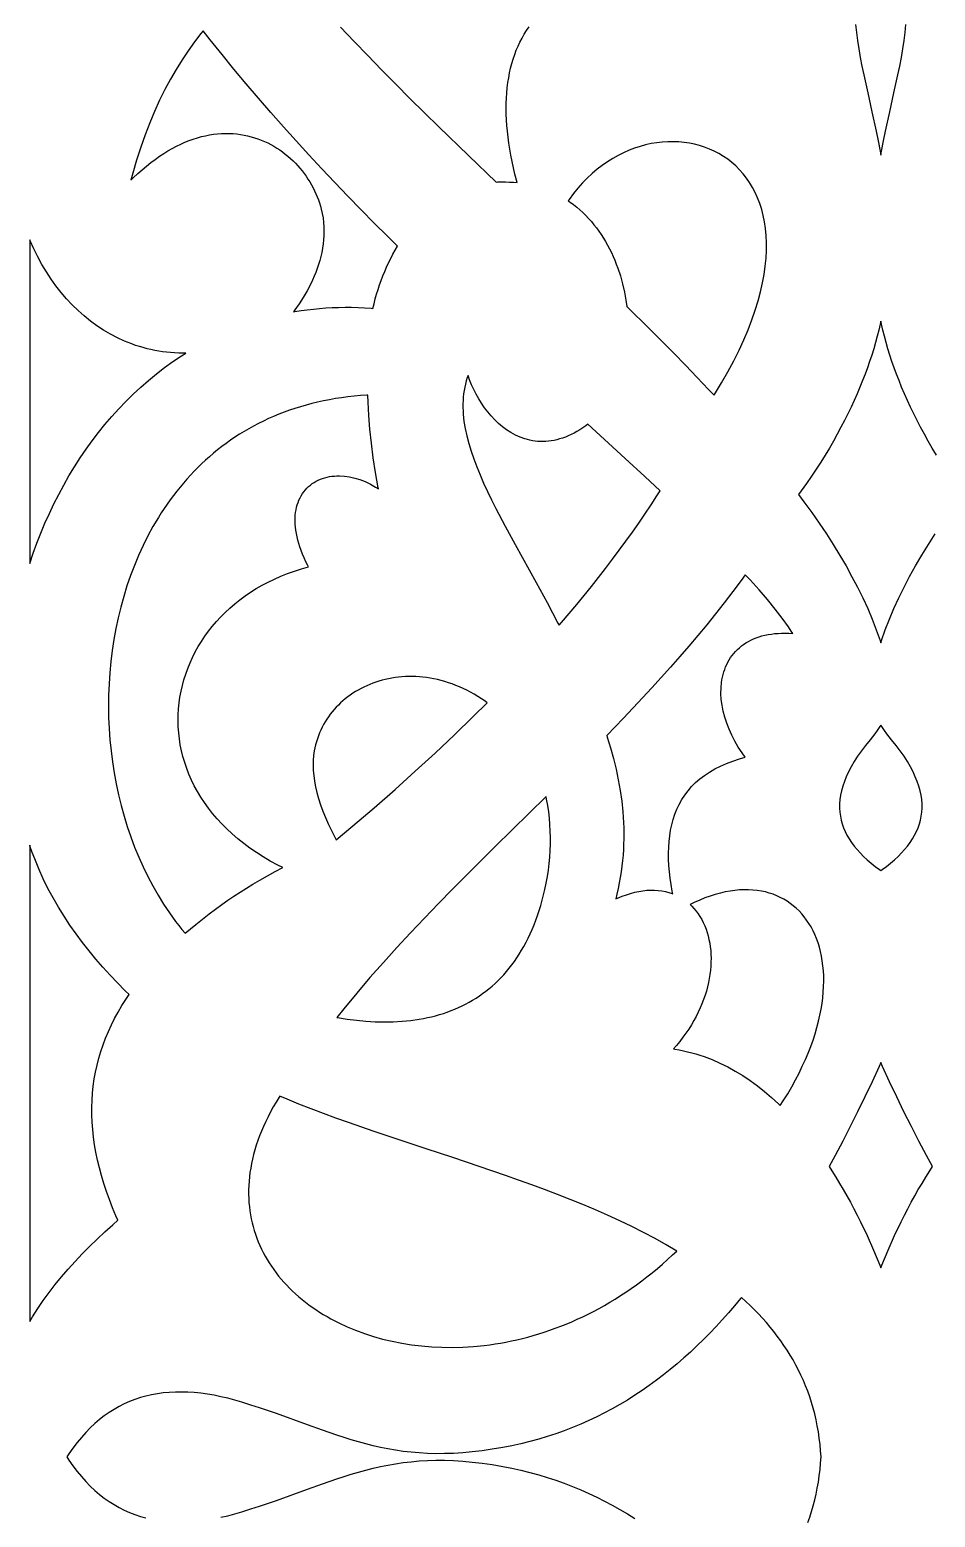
# Model space of a CAD drawing. Extents: x -340 to 340, y -265 to 265.
# Drawn here: x -290 to -258.3, y -87.5 to -35.4 of the extents above; entities that cross this region are included whole.
import ezdxf

# ---------------------------------------------------------------- set-up
doc = ezdxf.new("R2010")
doc.units = 0
doc.layers.add('LAYER_1', color=18, linetype='CONTINUOUS')

msp = doc.modelspace()

# ---------------------------------------------------------------- linework, layer by layer
at = {"layer": 'LAYER_1'}
for points in [[(-279.771, -43.013), (-279.799, -43.16), (-279.832, -43.305), (-279.87, -43.448), (-279.912, -43.589), (-279.959, -43.728), (-280.009, -43.864), (-280.064, -43.998), (-280.121, -44.13), (-280.182, -44.26), (-280.31, -44.508), (-280.447, -44.744), (-280.59, -44.967), (-280.737, -45.174), (-280.79, -45.244), (-280.735, -45.234), (-280.522, -45.2), (-280.307, -45.171), (-280.09, -45.145), (-279.872, -45.124), (-279.652, -45.107), (-279.43, -45.095), (-279.206, -45.087), (-278.981, -45.084), (-278.754, -45.084), (-278.525, -45.09), (-278.295, -45.1), (-278.063, -45.115), (-278.004, -45.12), (-277.967, -44.956), (-277.923, -44.789), (-277.877, -44.624), (-277.826, -44.46), (-277.773, -44.299), (-277.716, -44.139), (-277.656, -43.981), (-277.593, -43.826), (-277.526, -43.672), (-277.456, -43.521), (-277.383, -43.372), (-277.307, -43.226), (-277.227, -43.083), (-277.144, -42.942), (-277.494, -42.596), (-277.957, -42.132), (-278.419, -41.664), (-278.88, -41.191), (-279.338, -40.714), (-279.793, -40.233), (-280.246, -39.747), (-280.695, -39.258), (-281.14, -38.764), (-281.58, -38.266), (-282.016, -37.764), (-282.446, -37.258), (-282.87, -36.748), (-283.289, -36.235), (-283.7, -35.717), (-283.95, -35.395), (-284.027, -35.489), (-284.254, -35.786), (-284.475, -36.095), (-284.689, -36.417), (-284.896, -36.751), (-285.096, -37.098), (-285.288, -37.458), (-285.473, -37.833), (-285.651, -38.221), (-285.82, -38.624), (-285.981, -39.043), (-286.135, -39.476), (-286.279, -39.926), (-286.416, -40.391), (-286.478, -40.626), (-286.395, -40.544), (-286.242, -40.4), (-286.089, -40.264), (-285.936, -40.135), (-285.784, -40.014), (-285.633, -39.901), (-285.481, -39.794), (-285.331, -39.695), (-285.181, -39.603), (-285.031, -39.517), (-284.882, -39.439), (-284.734, -39.367), (-284.587, -39.302), (-284.44, -39.243), (-284.295, -39.191), (-284.15, -39.146), (-284.006, -39.106), (-283.864, -39.072), (-283.723, -39.045), (-283.583, -39.023), (-283.444, -39.008), (-283.307, -38.998), (-283.171, -38.993), (-283.037, -38.994), (-282.904, -39), (-282.774, -39.012), (-282.645, -39.028), (-282.518, -39.049), (-282.393, -39.076), (-282.27, -39.107), (-282.149, -39.142), (-282.031, -39.182), (-281.915, -39.226), (-281.801, -39.274), (-281.689, -39.326), (-281.58, -39.382), (-281.474, -39.442), (-281.37, -39.505), (-281.269, -39.572), (-281.17, -39.642), (-281.074, -39.715), (-280.981, -39.792), (-280.891, -39.871), (-280.804, -39.953), (-280.72, -40.037), (-280.638, -40.124), (-280.56, -40.214), (-280.485, -40.305), (-280.413, -40.399), (-280.344, -40.495), (-280.279, -40.593), (-280.216, -40.692), (-280.157, -40.794), (-280.102, -40.896), (-280.05, -41.001), (-280.001, -41.106), (-279.956, -41.213), (-279.915, -41.32), (-279.877, -41.429), (-279.843, -41.539), (-279.813, -41.65), (-279.778, -41.802), (-279.752, -41.955), (-279.733, -42.108), (-279.723, -42.261), (-279.719, -42.414), (-279.722, -42.565), (-279.732, -42.716), (-279.749, -42.865)], [(-269.432, -43.708), (-269.341, -43.985), (-269.263, -44.266), (-269.199, -44.551), (-269.147, -44.838), (-269.119, -45.054), (-268.309, -45.85), (-267.468, -46.694), (-267.056, -47.115), (-266.65, -47.536), (-266.251, -47.957), (-266.056, -48.166), (-266.044, -48.141), (-265.797, -47.733), (-265.575, -47.343), (-265.372, -46.962), (-265.187, -46.589), (-265.019, -46.225), (-264.869, -45.87), (-264.736, -45.524), (-264.619, -45.187), (-264.518, -44.859), (-264.433, -44.541), (-264.363, -44.231), (-264.308, -43.931), (-264.266, -43.64), (-264.239, -43.358), (-264.225, -43.086), (-264.223, -42.823), (-264.234, -42.57), (-264.257, -42.326), (-264.291, -42.092), (-264.337, -41.867), (-264.393, -41.652), (-264.459, -41.446), (-264.534, -41.249), (-264.619, -41.062), (-264.713, -40.884), (-264.815, -40.715), (-264.925, -40.556), (-265.043, -40.406), (-265.168, -40.266), (-265.3, -40.134), (-265.439, -40.012), (-265.584, -39.899), (-265.735, -39.796), (-265.891, -39.702), (-266.053, -39.617), (-266.219, -39.541), (-266.39, -39.475), (-266.565, -39.419), (-266.744, -39.372), (-266.926, -39.335), (-267.111, -39.307), (-267.299, -39.29), (-267.488, -39.282), (-267.68, -39.284), (-267.873, -39.296), (-268.067, -39.319), (-268.261, -39.351), (-268.456, -39.394), (-268.651, -39.447), (-268.845, -39.51), (-269.038, -39.584), (-269.229, -39.668), (-269.419, -39.763), (-269.607, -39.868), (-269.792, -39.984), (-269.974, -40.111), (-270.153, -40.248), (-270.327, -40.396), (-270.498, -40.556), (-270.664, -40.726), (-270.826, -40.908), (-270.982, -41.1), (-271.132, -41.304), (-271.165, -41.354), (-271.098, -41.4), (-270.982, -41.485), (-270.869, -41.575), (-270.76, -41.669), (-270.654, -41.766), (-270.551, -41.867), (-270.453, -41.971), (-270.357, -42.079), (-270.266, -42.189), (-270.177, -42.303), (-270.092, -42.419), (-270.011, -42.538), (-269.933, -42.66), (-269.859, -42.784), (-269.788, -42.91), (-269.72, -43.038), (-269.656, -43.169), (-269.595, -43.301), (-269.538, -43.435), (-269.483, -43.57)], [(-288.732, -44.788), (-288.921, -44.567), (-289.103, -44.336), (-289.276, -44.095), (-289.441, -43.845), (-289.596, -43.584), (-289.743, -43.315), (-289.88, -43.037), (-290.007, -42.751), (-290.022, -42.715), (-290.021, -54.061), (-290.018, -54.051), (-289.898, -53.694), (-289.77, -53.34), (-289.633, -52.99), (-289.489, -52.644), (-289.336, -52.303), (-289.176, -51.966), (-289.008, -51.634), (-288.831, -51.307), (-288.648, -50.986), (-288.456, -50.67), (-288.257, -50.36), (-288.051, -50.056), (-287.837, -49.759), (-287.615, -49.468), (-287.387, -49.184), (-287.151, -48.908), (-286.907, -48.638), (-286.657, -48.377), (-286.399, -48.123), (-286.135, -47.878), (-285.863, -47.641), (-285.585, -47.413), (-285.3, -47.194), (-285.008, -46.984), (-284.709, -46.783), (-284.553, -46.686), (-284.664, -46.687), (-284.807, -46.685), (-284.949, -46.679), (-285.09, -46.669), (-285.23, -46.655), (-285.369, -46.638), (-285.507, -46.617), (-285.644, -46.592), (-285.781, -46.564), (-285.916, -46.532), (-286.05, -46.496), (-286.182, -46.457), (-286.314, -46.415), (-286.445, -46.368), (-286.701, -46.267), (-286.952, -46.152), (-287.197, -46.023), (-287.437, -45.882), (-287.67, -45.729), (-287.897, -45.564), (-288.116, -45.387), (-288.329, -45.198), (-288.534, -44.999)], [(-270.482, -49.176), (-270.553, -49.229), (-270.656, -49.302), (-270.759, -49.369), (-270.861, -49.431), (-270.963, -49.488), (-271.065, -49.539), (-271.166, -49.586), (-271.267, -49.627), (-271.367, -49.663), (-271.467, -49.695), (-271.566, -49.722), (-271.664, -49.744), (-271.762, -49.761), (-271.859, -49.773), (-271.955, -49.781), (-272.05, -49.785), (-272.144, -49.784), (-272.238, -49.779), (-272.33, -49.77), (-272.42, -49.756), (-272.51, -49.739), (-272.598, -49.717), (-272.687, -49.692), (-272.855, -49.632), (-273.018, -49.558), (-273.175, -49.471), (-273.326, -49.374), (-273.471, -49.266), (-273.609, -49.148), (-273.741, -49.021), (-273.866, -48.887), (-273.984, -48.746), (-274.096, -48.598), (-274.2, -48.445), (-274.298, -48.288), (-274.39, -48.126), (-274.474, -47.961), (-274.55, -47.793), (-274.62, -47.623), (-274.674, -47.474), (-274.7, -47.547), (-274.735, -47.658), (-274.765, -47.771), (-274.79, -47.885), (-274.812, -47.999), (-274.829, -48.115), (-274.841, -48.231), (-274.85, -48.349), (-274.854, -48.467), (-274.855, -48.587), (-274.851, -48.708), (-274.844, -48.83), (-274.832, -48.954), (-274.817, -49.077), (-274.776, -49.331), (-274.721, -49.589), (-274.652, -49.851), (-274.571, -50.119), (-274.477, -50.392), (-274.372, -50.669), (-274.256, -50.951), (-274.129, -51.238), (-273.994, -51.53), (-273.85, -51.827), (-273.698, -52.129), (-273.372, -52.747), (-273.024, -53.385), (-272.285, -54.722), (-271.905, -55.421), (-271.527, -56.14), (-271.487, -56.217), (-271.405, -56.123), (-271.136, -55.807), (-270.871, -55.491), (-270.611, -55.175), (-270.355, -54.859), (-270.104, -54.543), (-269.858, -54.226), (-269.616, -53.909), (-269.379, -53.593), (-269.147, -53.276), (-268.92, -52.958), (-268.697, -52.641), (-268.48, -52.324), (-268.267, -52.006), (-268.059, -51.688), (-267.945, -51.509), (-268.483, -51.008), (-269.169, -50.377)], [(-285.336, -65.986), (-285.131, -66.291), (-284.916, -66.589), (-284.805, -66.733), (-284.691, -66.875), (-284.582, -67.007), (-284.203, -66.698), (-283.734, -66.327), (-283.513, -66.159), (-283.299, -66.001), (-283.087, -65.85), (-282.874, -65.705), (-282.659, -65.564), (-282.437, -65.424), (-282.205, -65.285), (-281.962, -65.143), (-281.702, -64.998), (-281.424, -64.847), (-281.158, -64.708), (-281.339, -64.617), (-281.598, -64.476), (-281.846, -64.331), (-282.084, -64.18), (-282.311, -64.024), (-282.529, -63.863), (-282.736, -63.698), (-282.933, -63.528), (-283.12, -63.354), (-283.297, -63.177), (-283.464, -62.995), (-283.621, -62.811), (-283.768, -62.622), (-283.905, -62.431), (-284.033, -62.237), (-284.151, -62.041), (-284.259, -61.842), (-284.358, -61.641), (-284.447, -61.438), (-284.526, -61.233), (-284.596, -61.027), (-284.657, -60.82), (-284.708, -60.612), (-284.75, -60.403), (-284.783, -60.194), (-284.807, -59.984), (-284.822, -59.775), (-284.827, -59.565), (-284.824, -59.356), (-284.812, -59.148), (-284.792, -58.941), (-284.762, -58.735), (-284.725, -58.53), (-284.678, -58.326), (-284.623, -58.125), (-284.56, -57.926), (-284.489, -57.728), (-284.409, -57.534), (-284.321, -57.342), (-284.226, -57.153), (-284.122, -56.967), (-284.011, -56.784), (-283.891, -56.605), (-283.764, -56.43), (-283.63, -56.259), (-283.488, -56.092), (-283.338, -55.93), (-283.182, -55.772), (-283.018, -55.619), (-282.846, -55.472), (-282.668, -55.329), (-282.482, -55.193), (-282.29, -55.061), (-282.091, -54.936), (-281.885, -54.817), (-281.672, -54.705), (-281.453, -54.599), (-281.228, -54.5), (-280.996, -54.408), (-280.757, -54.323), (-280.512, -54.246), (-280.261, -54.176), (-280.285, -54.13), (-280.352, -53.994), (-280.412, -53.861), (-280.467, -53.73), (-280.517, -53.603), (-280.561, -53.477), (-280.6, -53.355), (-280.634, -53.235), (-280.662, -53.117), (-280.686, -53.002), (-280.704, -52.89), (-280.717, -52.78), (-280.726, -52.673), (-280.73, -52.569), (-280.729, -52.467), (-280.723, -52.368), (-280.713, -52.272), (-280.698, -52.178), (-280.679, -52.087), (-280.655, -52), (-280.627, -51.915), (-280.594, -51.834), (-280.558, -51.755), (-280.517, -51.681), (-280.472, -51.609), (-280.423, -51.541), (-280.371, -51.477), (-280.315, -51.417), (-280.256, -51.36), (-280.194, -51.307), (-280.129, -51.259), (-280.061, -51.214), (-279.991, -51.173), (-279.918, -51.137), (-279.843, -51.104), (-279.766, -51.075), (-279.687, -51.051), (-279.606, -51.03), (-279.524, -51.014), (-279.44, -51.001), (-279.355, -50.992), (-279.269, -50.987), (-279.18, -50.986), (-279.005, -50.996), (-278.825, -51.021), (-278.643, -51.062), (-278.459, -51.117), (-278.276, -51.189), (-278.092, -51.275), (-277.91, -51.377), (-277.813, -51.44), (-277.818, -51.411), (-277.912, -50.874), (-277.992, -50.352), (-278.057, -49.844), (-278.11, -49.35), (-278.149, -48.871), (-278.175, -48.406), (-278.183, -48.161), (-278.213, -48.162), (-278.44, -48.177), (-278.664, -48.197), (-278.885, -48.221), (-279.103, -48.249), (-279.318, -48.281), (-279.53, -48.318), (-279.738, -48.359), (-279.944, -48.404), (-280.147, -48.453), (-280.347, -48.506), (-280.544, -48.563), (-280.737, -48.623), (-280.928, -48.688), (-281.116, -48.756), (-281.301, -48.828), (-281.483, -48.904), (-281.662, -48.983), (-281.839, -49.066), (-282.012, -49.152), (-282.182, -49.242), (-282.35, -49.335), (-282.514, -49.431), (-282.676, -49.531), (-282.835, -49.633), (-282.991, -49.739), (-283.144, -49.848), (-283.294, -49.961), (-283.442, -50.076), (-283.586, -50.194), (-283.728, -50.315), (-283.867, -50.438), (-284.003, -50.565), (-284.136, -50.694), (-284.266, -50.826), (-284.394, -50.961), (-284.519, -51.098), (-284.641, -51.238), (-284.76, -51.38), (-284.876, -51.525), (-284.99, -51.672), (-285.101, -51.821), (-285.209, -51.973), (-285.314, -52.126), (-285.416, -52.282), (-285.515, -52.44), (-285.707, -52.762), (-285.887, -53.092), (-286.055, -53.429), (-286.213, -53.773), (-286.359, -54.124), (-286.495, -54.48), (-286.619, -54.842), (-286.733, -55.208), (-286.835, -55.58), (-286.927, -55.955), (-287.007, -56.335), (-287.077, -56.717), (-287.135, -57.102), (-287.183, -57.49), (-287.22, -57.879), (-287.246, -58.27), (-287.261, -58.662), (-287.265, -59.054), (-287.259, -59.446), (-287.241, -59.838), (-287.213, -60.229), (-287.175, -60.618), (-287.125, -61.006), (-287.065, -61.391), (-286.995, -61.774), (-286.914, -62.153), (-286.822, -62.529), (-286.72, -62.901), (-286.608, -63.268), (-286.485, -63.63), (-286.351, -63.987), (-286.208, -64.337), (-286.054, -64.681), (-285.889, -65.019), (-285.715, -65.349), (-285.53, -65.672)], [(-267.506, -65.62), (-267.524, -65.528), (-267.563, -65.298), (-267.595, -65.073), (-267.621, -64.85), (-267.64, -64.631), (-267.651, -64.416), (-267.655, -64.204), (-267.65, -63.996), (-267.637, -63.792), (-267.615, -63.592), (-267.585, -63.397), (-267.544, -63.206), (-267.494, -63.02), (-267.434, -62.838), (-267.364, -62.662), (-267.283, -62.491), (-267.191, -62.326), (-267.087, -62.167), (-266.972, -62.014), (-266.846, -61.869), (-266.708, -61.73), (-266.558, -61.599), (-266.396, -61.475), (-266.223, -61.359), (-266.037, -61.251), (-265.839, -61.15), (-265.629, -61.058), (-265.407, -60.974), (-265.171, -60.898), (-264.972, -60.843), (-265.081, -60.691), (-265.215, -60.485), (-265.335, -60.276), (-265.443, -60.067), (-265.537, -59.856), (-265.618, -59.645), (-265.686, -59.435), (-265.74, -59.226), (-265.78, -59.019), (-265.806, -58.814), (-265.818, -58.613), (-265.816, -58.415), (-265.799, -58.224), (-265.784, -58.127), (-265.766, -58.034), (-265.744, -57.942), (-265.719, -57.852), (-265.689, -57.763), (-265.656, -57.677), (-265.618, -57.592), (-265.577, -57.51), (-265.532, -57.43), (-265.482, -57.352), (-265.429, -57.277), (-265.371, -57.204), (-265.31, -57.134), (-265.244, -57.068), (-265.175, -57.004), (-265.102, -56.944), (-265.025, -56.887), (-264.944, -56.834), (-264.86, -56.784), (-264.771, -56.738), (-264.679, -56.696), (-264.584, -56.658), (-264.485, -56.623), (-264.383, -56.593), (-264.277, -56.566), (-264.168, -56.544), (-264.055, -56.526), (-263.939, -56.512), (-263.819, -56.503), (-263.696, -56.498), (-263.57, -56.497), (-263.44, -56.501), (-263.305, -56.509), (-263.359, -56.425), (-263.459, -56.276), (-263.681, -55.968), (-263.926, -55.65), (-264.194, -55.32), (-264.486, -54.98), (-264.798, -54.63), (-264.968, -54.447), (-265.114, -54.648), (-265.409, -55.042), (-265.708, -55.431), (-266.011, -55.817), (-266.318, -56.198), (-266.629, -56.575), (-266.944, -56.948), (-267.262, -57.317), (-267.583, -57.684), (-267.907, -58.047), (-268.234, -58.407), (-268.564, -58.765), (-269.229, -59.471), (-269.819, -60.084), (-269.801, -60.143), (-269.688, -60.513), (-269.585, -60.885), (-269.493, -61.257), (-269.414, -61.629), (-269.347, -62.001), (-269.294, -62.375), (-269.255, -62.748), (-269.241, -62.937), (-269.23, -63.126), (-269.224, -63.315), (-269.221, -63.505), (-269.222, -63.695), (-269.227, -63.886), (-269.236, -64.077), (-269.249, -64.27), (-269.267, -64.463), (-269.288, -64.657), (-269.314, -64.852), (-269.344, -65.048), (-269.379, -65.245), (-269.418, -65.443), (-269.462, -65.642), (-269.501, -65.803), (-269.437, -65.773), (-269.282, -65.71), (-269.131, -65.655), (-268.982, -65.608), (-268.835, -65.569), (-268.691, -65.538), (-268.55, -65.516), (-268.412, -65.501), (-268.276, -65.494), (-268.144, -65.495), (-268.014, -65.503), (-267.888, -65.519), (-267.766, -65.542), (-267.647, -65.573), (-267.531, -65.61)], [(-279.732, -59.695), (-279.782, -59.791), (-279.829, -59.888), (-279.873, -59.988), (-279.913, -60.089), (-279.95, -60.192), (-279.983, -60.297), (-280.012, -60.404), (-280.037, -60.513), (-280.058, -60.622), (-280.082, -60.784), (-280.095, -60.951), (-280.1, -61.123), (-280.094, -61.301), (-280.079, -61.485), (-280.053, -61.675), (-280.016, -61.872), (-279.969, -62.075), (-279.911, -62.285), (-279.842, -62.502), (-279.761, -62.725), (-279.668, -62.954), (-279.564, -63.191), (-279.447, -63.434), (-279.318, -63.685), (-279.292, -63.732), (-278.709, -63.246), (-277.961, -62.607), (-277.231, -61.97), (-276.521, -61.332), (-275.827, -60.694), (-275.151, -60.055), (-274.492, -59.413), (-274.009, -58.93), (-274.081, -58.878), (-274.208, -58.793), (-274.335, -58.711), (-274.463, -58.635), (-274.592, -58.564), (-274.72, -58.497), (-274.849, -58.434), (-274.978, -58.377), (-275.106, -58.323), (-275.235, -58.275), (-275.364, -58.23), (-275.492, -58.19), (-275.62, -58.154), (-275.748, -58.122), (-275.875, -58.095), (-276.002, -58.072), (-276.128, -58.052), (-276.254, -58.037), (-276.379, -58.025), (-276.503, -58.018), (-276.626, -58.014), (-276.749, -58.014), (-276.87, -58.018), (-276.99, -58.025), (-277.109, -58.037), (-277.227, -58.051), (-277.344, -58.069), (-277.459, -58.091), (-277.573, -58.116), (-277.685, -58.144), (-277.796, -58.176), (-277.905, -58.211), (-278.012, -58.249), (-278.117, -58.29), (-278.221, -58.335), (-278.323, -58.382), (-278.422, -58.433), (-278.519, -58.486), (-278.615, -58.542), (-278.708, -58.601), (-278.798, -58.663), (-278.887, -58.727), (-278.972, -58.795), (-279.055, -58.864), (-279.136, -58.937), (-279.214, -59.012), (-279.289, -59.089), (-279.361, -59.169), (-279.431, -59.251), (-279.497, -59.335), (-279.56, -59.422), (-279.621, -59.511), (-279.678, -59.602)], [(-260.222, -59.719), (-260.276, -59.804), (-260.348, -59.91), (-260.426, -60.016), (-260.509, -60.124), (-260.596, -60.229), (-260.757, -60.428), (-260.902, -60.621), (-261.034, -60.809), (-261.152, -60.994), (-261.258, -61.174), (-261.35, -61.35), (-261.43, -61.523), (-261.498, -61.691), (-261.554, -61.855), (-261.598, -62.016), (-261.631, -62.172), (-261.653, -62.325), (-261.665, -62.475), (-261.666, -62.621), (-261.658, -62.764), (-261.639, -62.904), (-261.611, -63.042), (-261.574, -63.177), (-261.527, -63.31), (-261.471, -63.442), (-261.406, -63.571), (-261.331, -63.699), (-261.248, -63.826), (-261.155, -63.95), (-261.054, -64.073), (-260.944, -64.194), (-260.825, -64.314), (-260.698, -64.432), (-260.563, -64.549), (-260.419, -64.664), (-260.268, -64.777), (-260.222, -64.809), (-260.175, -64.777), (-260.024, -64.664), (-259.881, -64.549), (-259.745, -64.432), (-259.618, -64.314), (-259.499, -64.194), (-259.389, -64.073), (-259.288, -63.95), (-259.195, -63.825), (-259.112, -63.699), (-259.037, -63.571), (-258.972, -63.442), (-258.916, -63.31), (-258.869, -63.177), (-258.831, -63.042), (-258.803, -62.904), (-258.785, -62.764), (-258.776, -62.621), (-258.778, -62.475), (-258.789, -62.325), (-258.812, -62.172), (-258.845, -62.016), (-258.889, -61.855), (-258.945, -61.691), (-259.013, -61.523), (-259.093, -61.35), (-259.185, -61.174), (-259.291, -60.994), (-259.409, -60.809), (-259.541, -60.621), (-259.687, -60.428), (-259.849, -60.228), (-260.016, -60.018), (-260.095, -59.91), (-260.167, -59.804)], [(-276.204, -66.476), (-276.688, -66.988), (-277.166, -67.505), (-277.64, -68.029), (-278.108, -68.56), (-278.569, -69.1), (-279.024, -69.65), (-279.266, -69.953), (-279.248, -69.956), (-278.91, -70.011), (-278.577, -70.053), (-278.248, -70.085), (-277.923, -70.104), (-277.604, -70.111), (-277.291, -70.106), (-276.983, -70.089), (-276.681, -70.059), (-276.384, -70.016), (-276.24, -69.99), (-276.096, -69.961), (-275.954, -69.928), (-275.814, -69.893), (-275.675, -69.854), (-275.539, -69.811), (-275.404, -69.765), (-275.271, -69.716), (-275.14, -69.664), (-275.011, -69.608), (-274.884, -69.549), (-274.759, -69.486), (-274.636, -69.42), (-274.515, -69.35), (-274.396, -69.277), (-274.279, -69.201), (-274.165, -69.12), (-274.052, -69.037), (-273.942, -68.949), (-273.834, -68.858), (-273.728, -68.763), (-273.624, -68.665), (-273.523, -68.562), (-273.424, -68.456), (-273.327, -68.346), (-273.233, -68.232), (-273.141, -68.114), (-273.051, -67.992), (-272.964, -67.867), (-272.88, -67.737), (-272.798, -67.603), (-272.719, -67.465), (-272.642, -67.323), (-272.568, -67.176), (-272.497, -67.026), (-272.429, -66.871), (-272.363, -66.712), (-272.3, -66.548), (-272.24, -66.38), (-272.183, -66.208), (-272.129, -66.031), (-272.079, -65.85), (-272.031, -65.665), (-271.986, -65.475), (-271.939, -65.249), (-271.898, -65.022), (-271.863, -64.794), (-271.835, -64.566), (-271.814, -64.337), (-271.799, -64.109), (-271.791, -63.88), (-271.789, -63.653), (-271.795, -63.426), (-271.807, -63.2), (-271.825, -62.975), (-271.851, -62.751), (-271.884, -62.53), (-271.923, -62.31), (-271.943, -62.218), (-273.722, -63.969), (-274.726, -64.966), (-275.222, -65.466), (-275.715, -65.969)], [(-290.021, -80.605), (-289.922, -80.437), (-289.74, -80.15), (-289.547, -79.867), (-289.344, -79.587), (-289.131, -79.311), (-288.908, -79.038), (-288.676, -78.768), (-288.435, -78.502), (-288.186, -78.238), (-287.928, -77.977), (-287.663, -77.72), (-287.389, -77.464), (-287.109, -77.212), (-286.934, -77.059), (-287.002, -76.906), (-287.122, -76.618), (-287.233, -76.333), (-287.334, -76.05), (-287.426, -75.771), (-287.509, -75.493), (-287.583, -75.219), (-287.648, -74.947), (-287.704, -74.677), (-287.75, -74.41), (-287.788, -74.145), (-287.816, -73.882), (-287.836, -73.622), (-287.846, -73.364), (-287.847, -73.109), (-287.839, -72.855), (-287.822, -72.604), (-287.797, -72.356), (-287.762, -72.109), (-287.718, -71.865), (-287.665, -71.623), (-287.603, -71.383), (-287.533, -71.145), (-287.454, -70.91), (-287.366, -70.676), (-287.269, -70.445), (-287.163, -70.216), (-287.049, -69.989), (-286.927, -69.764), (-286.795, -69.541), (-286.656, -69.32), (-286.544, -69.156), (-286.69, -69.012), (-286.951, -68.744), (-287.207, -68.472), (-287.458, -68.194), (-287.703, -67.911), (-287.942, -67.622), (-288.173, -67.328), (-288.397, -67.028), (-288.613, -66.722), (-288.82, -66.41), (-289.018, -66.091), (-289.207, -65.767), (-289.384, -65.435), (-289.551, -65.097), (-289.706, -64.753), (-289.849, -64.402), (-289.934, -64.173), (-290.015, -63.944), (-290.021, -63.926)], [(-266.896, -66), (-266.843, -66.051), (-266.763, -66.136), (-266.688, -66.227), (-266.618, -66.322), (-266.553, -66.421), (-266.492, -66.525), (-266.437, -66.632), (-266.387, -66.744), (-266.342, -66.858), (-266.302, -66.977), (-266.267, -67.098), (-266.238, -67.222), (-266.213, -67.349), (-266.194, -67.479), (-266.179, -67.611), (-266.17, -67.745), (-266.167, -67.882), (-266.168, -68.02), (-266.175, -68.16), (-266.187, -68.302), (-266.205, -68.445), (-266.228, -68.59), (-266.256, -68.735), (-266.29, -68.882), (-266.33, -69.029), (-266.375, -69.177), (-266.426, -69.325), (-266.483, -69.473), (-266.546, -69.622), (-266.614, -69.77), (-266.688, -69.918), (-266.768, -70.066), (-266.855, -70.213), (-266.947, -70.359), (-267.045, -70.505), (-267.149, -70.649), (-267.26, -70.792), (-267.377, -70.933), (-267.484, -71.055), (-267.432, -71.063), (-267.283, -71.089), (-267.135, -71.12), (-266.989, -71.153), (-266.843, -71.191), (-266.699, -71.232), (-266.555, -71.276), (-266.412, -71.325), (-266.132, -71.43), (-265.855, -71.55), (-265.584, -71.684), (-265.316, -71.831), (-265.053, -71.991), (-264.795, -72.164), (-264.541, -72.349), (-264.292, -72.547), (-264.047, -72.758), (-263.807, -72.981), (-263.746, -73.042), (-263.635, -72.871), (-263.483, -72.625), (-263.341, -72.382), (-263.209, -72.141), (-263.085, -71.902), (-262.97, -71.666), (-262.864, -71.432), (-262.766, -71.201), (-262.677, -70.973), (-262.596, -70.747), (-262.524, -70.525), (-262.459, -70.305), (-262.403, -70.089), (-262.354, -69.877), (-262.313, -69.668), (-262.28, -69.463), (-262.254, -69.262), (-262.236, -69.064), (-262.224, -68.871), (-262.22, -68.682), (-262.222, -68.497), (-262.232, -68.317), (-262.248, -68.141), (-262.27, -67.97), (-262.299, -67.804), (-262.333, -67.643), (-262.374, -67.487), (-262.421, -67.336), (-262.474, -67.19), (-262.532, -67.05), (-262.596, -66.915), (-262.665, -66.785), (-262.739, -66.661), (-262.818, -66.543), (-262.902, -66.431), (-262.991, -66.324), (-263.085, -66.224), (-263.183, -66.129), (-263.286, -66.041), (-263.394, -65.958), (-263.505, -65.882), (-263.621, -65.812), (-263.742, -65.748), (-263.866, -65.691), (-263.995, -65.641), (-264.128, -65.597), (-264.264, -65.56), (-264.405, -65.53), (-264.55, -65.507), (-264.699, -65.491), (-264.851, -65.483), (-265.007, -65.483), (-265.167, -65.49), (-265.33, -65.505), (-265.497, -65.528), (-265.667, -65.559), (-265.84, -65.599), (-266.017, -65.647), (-266.196, -65.704), (-266.379, -65.77), (-266.564, -65.845), (-266.752, -65.929)], [(-258.504, -75.331), (-258.408, -75.18), (-258.622, -74.789), (-258.889, -74.285), (-259.151, -73.775), (-259.41, -73.258), (-259.664, -72.735), (-259.914, -72.206), (-260.161, -71.672), (-260.222, -71.537), (-260.283, -71.672), (-260.53, -72.206), (-260.78, -72.735), (-261.035, -73.258), (-261.293, -73.775), (-261.555, -74.285), (-261.822, -74.788), (-262.035, -75.18), (-261.939, -75.331), (-261.8, -75.547), (-261.665, -75.765), (-261.535, -75.984), (-261.408, -76.205), (-261.284, -76.428), (-261.164, -76.654), (-261.046, -76.883), (-260.93, -77.117), (-260.704, -77.596), (-260.481, -78.099), (-260.26, -78.629), (-260.222, -78.725), (-260.183, -78.629), (-259.962, -78.099), (-259.739, -77.596), (-259.514, -77.117), (-259.398, -76.883), (-259.28, -76.654), (-259.159, -76.428), (-259.036, -76.205), (-258.909, -75.984), (-258.778, -75.765), (-258.643, -75.547)], [(-278.862, -73.636), (-279.304, -73.478), (-279.74, -73.317), (-280.171, -73.154), (-280.595, -72.987), (-281.013, -72.817), (-281.266, -72.71), (-281.288, -72.744), (-281.394, -72.917), (-281.494, -73.09), (-281.588, -73.261), (-281.676, -73.432), (-281.759, -73.601), (-281.836, -73.769), (-281.907, -73.936), (-281.973, -74.102), (-282.034, -74.267), (-282.089, -74.431), (-282.138, -74.593), (-282.183, -74.754), (-282.222, -74.914), (-282.256, -75.073), (-282.286, -75.23), (-282.31, -75.386), (-282.329, -75.54), (-282.343, -75.693), (-282.353, -75.845), (-282.358, -75.995), (-282.359, -76.144), (-282.354, -76.291), (-282.346, -76.437), (-282.332, -76.581), (-282.315, -76.724), (-282.293, -76.865), (-282.267, -77.005), (-282.236, -77.143), (-282.202, -77.279), (-282.163, -77.414), (-282.12, -77.548), (-282.073, -77.679), (-282.022, -77.809), (-281.968, -77.937), (-281.909, -78.064), (-281.847, -78.188), (-281.781, -78.311), (-281.711, -78.432), (-281.637, -78.552), (-281.56, -78.669), (-281.479, -78.785), (-281.395, -78.898), (-281.308, -79.01), (-281.217, -79.12), (-281.122, -79.228), (-281.024, -79.333), (-280.923, -79.437), (-280.819, -79.539), (-280.712, -79.638), (-280.601, -79.735), (-280.488, -79.83), (-280.371, -79.923), (-280.252, -80.014), (-280.13, -80.102), (-280.005, -80.188), (-279.877, -80.271), (-279.746, -80.353), (-279.613, -80.431), (-279.478, -80.507), (-279.198, -80.652), (-278.909, -80.787), (-278.611, -80.911), (-278.304, -81.024), (-277.988, -81.126), (-277.665, -81.217), (-277.335, -81.296), (-276.997, -81.363), (-276.653, -81.418), (-276.304, -81.46), (-275.948, -81.49), (-275.588, -81.507), (-275.223, -81.511), (-274.854, -81.501), (-274.482, -81.478), (-274.105, -81.44), (-273.917, -81.417), (-273.728, -81.389), (-273.538, -81.358), (-273.347, -81.323), (-273.156, -81.285), (-272.965, -81.243), (-272.773, -81.197), (-272.581, -81.147), (-272.389, -81.094), (-272.197, -81.036), (-272.004, -80.975), (-271.812, -80.91), (-271.62, -80.841), (-271.427, -80.769), (-271.235, -80.692), (-271.043, -80.611), (-270.852, -80.526), (-270.66, -80.437), (-270.469, -80.344), (-270.279, -80.247), (-270.089, -80.145), (-269.899, -80.04), (-269.71, -79.93), (-269.522, -79.816), (-269.334, -79.697), (-269.147, -79.575), (-268.961, -79.448), (-268.776, -79.316), (-268.592, -79.18), (-268.409, -79.04), (-268.227, -78.895), (-268.046, -78.746), (-267.866, -78.592), (-267.688, -78.433), (-267.51, -78.27), (-267.369, -78.136), (-267.732, -77.922), (-268.127, -77.701), (-268.531, -77.487), (-268.942, -77.28), (-269.361, -77.079), (-269.786, -76.883), (-270.217, -76.694), (-270.654, -76.509), (-271.096, -76.329), (-271.543, -76.153), (-271.993, -75.982), (-272.447, -75.814), (-272.904, -75.649), (-273.363, -75.487), (-274.287, -75.171), (-275.213, -74.862), (-276.138, -74.557), (-277.057, -74.253), (-277.967, -73.947)]]:
    msp.add_lwpolyline(points, close=True, dxfattribs=at)
for points in [[(-279.136, -35.269), (-278.667, -35.77), (-278.188, -36.27), (-277.702, -36.771), (-277.209, -37.271), (-276.71, -37.77), (-276.205, -38.269), (-275.695, -38.767), (-274.664, -39.763), (-273.686, -40.697), (-273.641, -40.694), (-273.504, -40.69), (-273.366, -40.69), (-273.226, -40.695), (-273.084, -40.704), (-272.954, -40.716), (-273.033, -40.421), (-273.085, -40.196), (-273.133, -39.975), (-273.175, -39.758), (-273.213, -39.543), (-273.246, -39.331), (-273.274, -39.123), (-273.296, -38.918), (-273.314, -38.715), (-273.327, -38.516), (-273.335, -38.321), (-273.338, -38.128), (-273.336, -37.939), (-273.329, -37.753), (-273.318, -37.57), (-273.301, -37.391), (-273.279, -37.215), (-273.252, -37.043), (-273.22, -36.874), (-273.183, -36.708), (-273.141, -36.547), (-273.094, -36.388), (-273.042, -36.234), (-272.985, -36.083), (-272.923, -35.936), (-272.856, -35.793), (-272.783, -35.654), (-272.706, -35.519), (-272.624, -35.387), (-272.536, -35.26)], [(-261.104, -35.175), (-261.075, -35.457), (-261.038, -35.744), (-260.993, -36.036), (-260.941, -36.334), (-260.883, -36.636), (-260.82, -36.944), (-260.682, -37.577), (-260.535, -38.232), (-260.388, -38.909), (-260.317, -39.257), (-260.249, -39.61), (-260.222, -39.759), (-260.195, -39.61), (-260.126, -39.257), (-260.055, -38.909), (-259.908, -38.232), (-259.762, -37.577), (-259.624, -36.944), (-259.561, -36.636), (-259.503, -36.334), (-259.45, -36.036), (-259.405, -35.744), (-259.368, -35.457), (-259.34, -35.175)], [(-258.271, -50.256), (-258.419, -50.011), (-258.561, -49.767), (-258.697, -49.526), (-258.827, -49.286), (-258.952, -49.047), (-259.071, -48.811), (-259.184, -48.576), (-259.292, -48.342), (-259.395, -48.111), (-259.492, -47.881), (-259.584, -47.652), (-259.672, -47.425), (-259.754, -47.2), (-259.831, -46.976), (-259.904, -46.754), (-259.972, -46.534), (-260.036, -46.315), (-260.095, -46.098), (-260.15, -45.882), (-260.2, -45.668), (-260.222, -45.569), (-260.243, -45.668), (-260.294, -45.882), (-260.348, -46.098), (-260.408, -46.315), (-260.471, -46.534), (-260.539, -46.754), (-260.612, -46.976), (-260.689, -47.2), (-260.772, -47.425), (-260.859, -47.652), (-260.951, -47.881), (-261.048, -48.111), (-261.151, -48.342), (-261.259, -48.576), (-261.372, -48.811), (-261.491, -49.047), (-261.616, -49.286), (-261.746, -49.526), (-261.882, -49.767), (-262.024, -50.011), (-262.172, -50.256), (-262.327, -50.503), (-262.487, -50.751), (-262.654, -51.001), (-262.827, -51.253), (-263.006, -51.507), (-263.105, -51.642), (-262.914, -51.898), (-262.642, -52.273), (-262.381, -52.647), (-262.129, -53.022), (-261.888, -53.396), (-261.658, -53.77), (-261.439, -54.143), (-261.231, -54.517), (-261.036, -54.89), (-260.852, -55.263), (-260.681, -55.637), (-260.523, -56.009), (-260.379, -56.382), (-260.248, -56.755), (-260.222, -56.837), (-260.196, -56.755), (-260.065, -56.382), (-259.92, -56.009), (-259.762, -55.636), (-259.591, -55.263), (-259.408, -54.89), (-259.212, -54.516), (-259.004, -54.143), (-258.785, -53.769), (-258.555, -53.395), (-258.314, -53.021)], [(-262.781, -87.647), (-262.712, -87.454), (-262.649, -87.257), (-262.59, -87.057), (-262.537, -86.854), (-262.488, -86.648), (-262.445, -86.438), (-262.407, -86.225), (-262.375, -86.008), (-262.349, -85.788), (-262.328, -85.564), (-262.313, -85.347), (-262.328, -85.131), (-262.349, -84.907), (-262.375, -84.687), (-262.407, -84.47), (-262.445, -84.257), (-262.488, -84.047), (-262.537, -83.841), (-262.59, -83.638), (-262.649, -83.438), (-262.712, -83.242), (-262.781, -83.048), (-262.855, -82.858), (-262.933, -82.671), (-263.017, -82.487), (-263.105, -82.305), (-263.197, -82.127), (-263.295, -81.951), (-263.396, -81.778), (-263.503, -81.608), (-263.613, -81.441), (-263.728, -81.276), (-263.847, -81.114), (-263.97, -80.954), (-264.098, -80.797), (-264.229, -80.642), (-264.365, -80.49), (-264.504, -80.34), (-264.647, -80.192), (-264.794, -80.047), (-264.945, -79.904), (-265.099, -79.763), (-265.103, -79.759), (-265.139, -79.803), (-265.348, -80.053), (-265.56, -80.3), (-265.775, -80.541), (-265.992, -80.778), (-266.212, -81.009), (-266.435, -81.235), (-266.661, -81.455), (-266.89, -81.671), (-267.121, -81.88), (-267.356, -82.084), (-267.594, -82.283), (-267.836, -82.476), (-268.081, -82.663), (-268.329, -82.844), (-268.58, -83.019), (-268.836, -83.188), (-269.095, -83.352), (-269.357, -83.508), (-269.624, -83.659), (-269.894, -83.804), (-270.168, -83.942), (-270.446, -84.073), (-270.728, -84.198), (-271.015, -84.316), (-271.305, -84.428), (-271.6, -84.533), (-271.899, -84.631), (-272.202, -84.722), (-272.51, -84.806), (-272.823, -84.883), (-273.14, -84.953), (-273.461, -85.015), (-273.829, -85.078), (-274.185, -85.129), (-274.528, -85.17), (-274.861, -85.2), (-275.184, -85.22), (-275.497, -85.231), (-275.802, -85.232), (-276.098, -85.224), (-276.387, -85.207), (-276.669, -85.183), (-276.945, -85.15), (-277.215, -85.111), (-277.481, -85.064), (-277.743, -85.011), (-278.001, -84.952), (-278.257, -84.887), (-278.511, -84.817), (-278.763, -84.743), (-279.015, -84.664), (-279.268, -84.581), (-279.776, -84.405), (-280.294, -84.219), (-281.387, -83.827), (-281.973, -83.628), (-282.278, -83.528), (-282.592, -83.43), (-282.841, -83.357), (-283.087, -83.293), (-283.329, -83.236), (-283.567, -83.188), (-283.802, -83.148), (-284.034, -83.116), (-284.262, -83.093), (-284.486, -83.078), (-284.707, -83.072), (-284.924, -83.074), (-285.137, -83.084), (-285.347, -83.104), (-285.553, -83.132), (-285.755, -83.168), (-285.954, -83.214), (-286.149, -83.269), (-286.34, -83.332), (-286.528, -83.405), (-286.713, -83.487), (-286.893, -83.578), (-287.071, -83.679), (-287.244, -83.789), (-287.415, -83.909), (-287.582, -84.039), (-287.745, -84.179), (-287.905, -84.329), (-288.062, -84.49), (-288.215, -84.661), (-288.364, -84.843), (-288.51, -85.035), (-288.653, -85.239), (-288.723, -85.347), (-288.652, -85.456), (-288.51, -85.66), (-288.364, -85.852), (-288.215, -86.034), (-288.062, -86.205), (-287.905, -86.366), (-287.745, -86.516), (-287.582, -86.656), (-287.415, -86.786), (-287.244, -86.907), (-287.071, -87.017), (-286.893, -87.118), (-286.713, -87.209), (-286.528, -87.291), (-286.34, -87.364), (-286.149, -87.427), (-285.954, -87.482)], [(-283.329, -87.459), (-283.087, -87.403), (-282.841, -87.338), (-282.592, -87.265), (-282.278, -87.167), (-281.973, -87.068), (-281.387, -86.868), (-280.295, -86.477), (-279.776, -86.29), (-279.268, -86.115), (-279.016, -86.032), (-278.763, -85.953), (-278.511, -85.879), (-278.257, -85.809), (-278.001, -85.744), (-277.743, -85.685), (-277.481, -85.632), (-277.215, -85.585), (-276.945, -85.545), (-276.669, -85.513), (-276.387, -85.488), (-276.098, -85.471), (-275.802, -85.463), (-275.498, -85.464), (-275.184, -85.474), (-274.862, -85.494), (-274.529, -85.524), (-274.185, -85.565), (-273.829, -85.616), (-273.461, -85.679), (-273.139, -85.741), (-272.823, -85.811), (-272.51, -85.888), (-272.202, -85.973), (-271.899, -86.064), (-271.6, -86.162), (-271.305, -86.267), (-271.015, -86.378), (-270.728, -86.497), (-270.446, -86.622), (-270.168, -86.753), (-269.894, -86.891), (-269.623, -87.036), (-269.357, -87.187), (-269.094, -87.344), (-268.836, -87.507)]]:
    msp.add_lwpolyline(points, dxfattribs=at)

doc.saveas('drawing.dxf')
